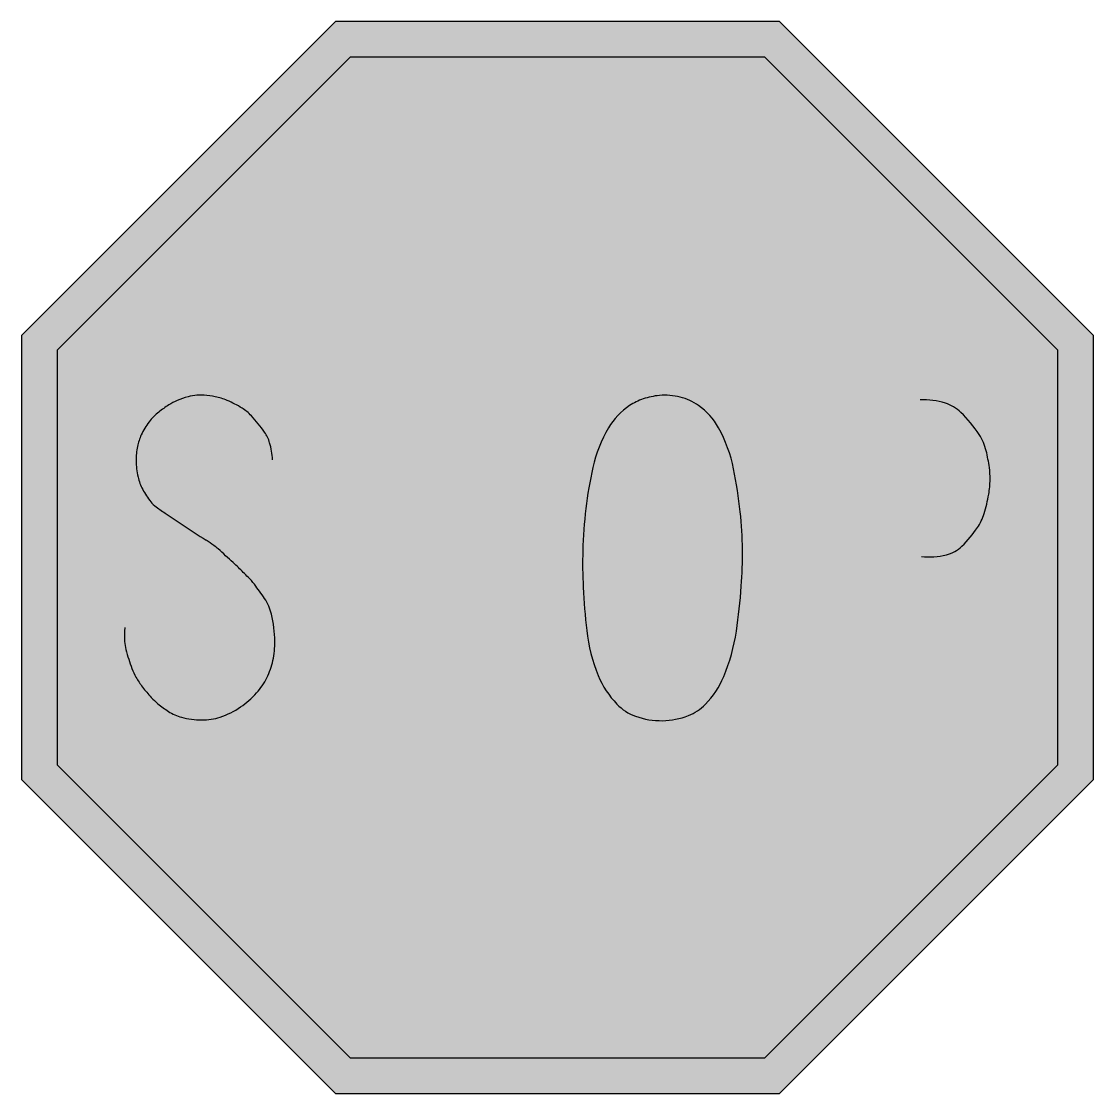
# Model space of a CAD drawing. Header units: millimetres. Extents: x -0.375 to 0.375, y -0.375 to 0.375.
import ezdxf

# ---------------------------------------------------------------- set-up
doc = ezdxf.new("R2010")
doc.units = ezdxf.units.MM
doc.header["$LTSCALE"] = 10
doc.header["$MEASUREMENT"] = 0
doc.layers.get('0').update_dxf_attribs({"linetype": 'CONTINUOUS'})

# ---------------------------------------------------------------- blocks, each defined once
blk = doc.blocks.new('REG1$0$S_C')
at = {"color": 0, "const_width": 28}
blk.add_lwpolyline([(95.96, 153.33, 0.055143), (94.32, 162.62, 0.08172), (91.56, 168.37, 0.037563), (84.22, 177.33, 0.065455), (79.03, 181.51, 0.038384), (70.82, 185.69, 0.051177), (64.2, 187.69, 0.026749), (58.05, 188.53, 0.041816), (54.07, 188.53, 0.043582), (49.15, 187.68, 0.034402), (43.15, 185.64, 0.038527), (38.5, 183.26, 0.029551), (32.91, 179.36, 0.060472), (27.54, 173.96, 0.055718), (23.23, 166.91, 0.059512), (21.13, 160.58, 0.051562), (20.38, 152.92, 0.055504), (21.43, 143.91, 0.069611), (24.03, 137.15, 0.039217), (28.49, 130.39, 0.077005), (31.5, 127.56, 0.003106), (37.09, 123.78, 0.001975), (45.93, 117.92, 0.004181), (59.09, 109.44, -0.012405), (63.47, 106.51, -0.025637), (65.8, 104.68, -0.006836), (74.09, 97.26, -0.005586), (77.01, 94.51, -0.00297), (82.43, 89.23, -0.031712), (85.86, 85.4, -0.016935), (91.54, 77.63, -0.090323), (95.36, 69.04, -0.056659), (97.22, 54.24, -0.057743), (96.13, 43.83, -0.060106), (92.78, 34.34, -0.07071), (87.13, 26.08, -0.06013), (78.21, 18.44, -0.067789), (66.94, 12.94, -0.082428), (56.73, 11.36, -0.058879), (45.48, 12.81, -0.084912), (38.26, 16, -0.02345), (32.49, 20.22, -0.032794), (28.73, 23.69, -0.026312), (23.89, 29.34, -0.030321), (20.27, 34.69, -0.045176), (18.02, 39.4, -0.021605), (14.69, 49.77, -0.054614), (13.98, 54.22, -0.032504), (14.1, 61.76)], format="xyb", dxfattribs=at)
at = {"color": 0}
for points in [[(82.06, 151.9), (109.9, 151.95), (109.78, 154.85)], [(0.1, 62.77), (28.02, 62.69), (28.19, 60.57)]]:
    blk.add_solid(points, dxfattribs=at)
blk = doc.blocks.new('REG1$0$T_C')
at = {"color": 0}
for points in [[(0, 200), (102, 200), (0, 172), (102, 172)], [(37, 172), (65, 172), (37, 0), (65, 0)]]:
    blk.add_solid(points, dxfattribs=at)
blk = doc.blocks.new('REG1$0$O_C')
at = {"color": 0, "const_width": 28}
blk.add_lwpolyline([(14, 103.76, -0.024009), (15.69, 126.7, -0.024302), (19.55, 149.1, -0.081105), (28.24, 170.78, -0.113089), (39.94, 182.9, -0.064026), (47.46, 186.53, -0.058197), (56.44, 188.4, -0.084383), (67.97, 187.48, -0.087965), (78.09, 182.93, -0.115278), (89.19, 170.83, -0.078385), (97.56, 148.37, -0.022266), (101.26, 124.85, -0.025724), (102.49, 104.28, -0.021324), (101.81, 84.38, -0.017135), (99.07, 59.77, -0.065073), (92.06, 34.99, -0.092616), (81.96, 19.9, -0.109811), (72.49, 13.73, -0.084554), (58.14, 10.97, -0.091418), (43.25, 13.39, -0.113252), (32.95, 19.98, -0.095556), (22.57, 35.62, -0.070347), (16.17, 60.19, -0.016067), (14.24, 83.75, -0.018975)], format="xyb", close=True, dxfattribs=at)
blk = doc.blocks.new('REG1$0$P_C')
at = {"color": 0, "const_width": 28}
blk.add_lwpolyline([(58.15, 186.09, -0.082189), (72.08, 184.21, -0.117326), (80.62, 179.18, -0.053616), (90.78, 167.07, -0.087821), (94.69, 158.2, -0.026164), (96.42, 149.15, -0.036459), (96.83, 142.55, -0.041462), (96.08, 134.5, -0.03082), (93.53, 123.95, -0.076964), (89.81, 116.29, -0.049213), (81.22, 106.19, -0.131592), (72.6, 101.41, -0.093338), (58.84, 100.61)], format="xyb", dxfattribs=at)
at = {"color": 0}
for points in [[(0, 200), (28, 200), (0, 0), (28, 0)], [(28, 200), (62.52, 200), (28, 172), (62.52, 172)], [(28, 114.59), (62.52, 114.59), (28, 86.59), (62.52, 86.59)]]:
    blk.add_solid(points, dxfattribs=at)

msp = doc.modelspace()

# ---------------------------------------------------------------- hatches: boundary and pattern name
h = msp.add_hatch(color=255)
h.dxf.hatch_style = 1
h.paths.add_polyline_path([(0.15533, 0.375), (-0.15533, 0.375), (-0.375, 0.15533), (-0.375, -0.15533), (-0.15533, -0.375), (0.15533, -0.375), (0.375, -0.15533), (0.375, 0.15533)])
h.paths.add_polyline_path([(-0.14497, 0.35), (0.14497, 0.35), (0.35, 0.14497), (0.35, -0.14497), (0.14497, -0.35), (-0.14497, -0.35), (-0.35, -0.14497), (-0.35, 0.14497)], flags=16)
h = msp.add_hatch(color=10)
h.dxf.hatch_style = 1
h.paths.add_polyline_path([(-0.14497, 0.35), (-0.35, 0.14497), (-0.35, -0.14497), (-0.14497, -0.35), (0.14497, -0.35), (0.35, -0.14497), (0.35, 0.14497), (0.14497, 0.35)])

# ---------------------------------------------------------------- linework, layer by layer
at = {"color": 7, "flags": 128}
msp.add_lwpolyline([(-0.15533, 0.375), (-0.375, 0.15533), (-0.375, -0.15533), (-0.15533, -0.375), (0.15533, -0.375), (0.375, -0.15533), (0.375, 0.15533), (0.15533, 0.375)], close=True, dxfattribs=at)
at = {"color": 255, "flags": 128}
msp.add_lwpolyline([(-0.14497, 0.35), (-0.35, 0.14497), (-0.35, -0.14497), (-0.14497, -0.35), (0.14497, -0.35), (0.35, -0.14497), (0.35, 0.14497), (0.14497, 0.35)], close=True, dxfattribs=at)

# ---------------------------------------------------------------- block references
at = {"color": 255, "xscale": 0.001262820512820513, "yscale": 0.001282051282051282, "zscale": 0.001282051282051282}
for name, p in [('REG1$0$S_C', (-0.3205, -0.12821)), ('REG1$0$T_C', (-0.15457, -0.12821)), ('REG1$0$O_C', (0, -0.12821)), ('REG1$0$P_C', (0.18033, -0.12821))]:
    msp.add_blockref(name, p, dxfattribs=at)

doc.saveas('drawing.dxf')
